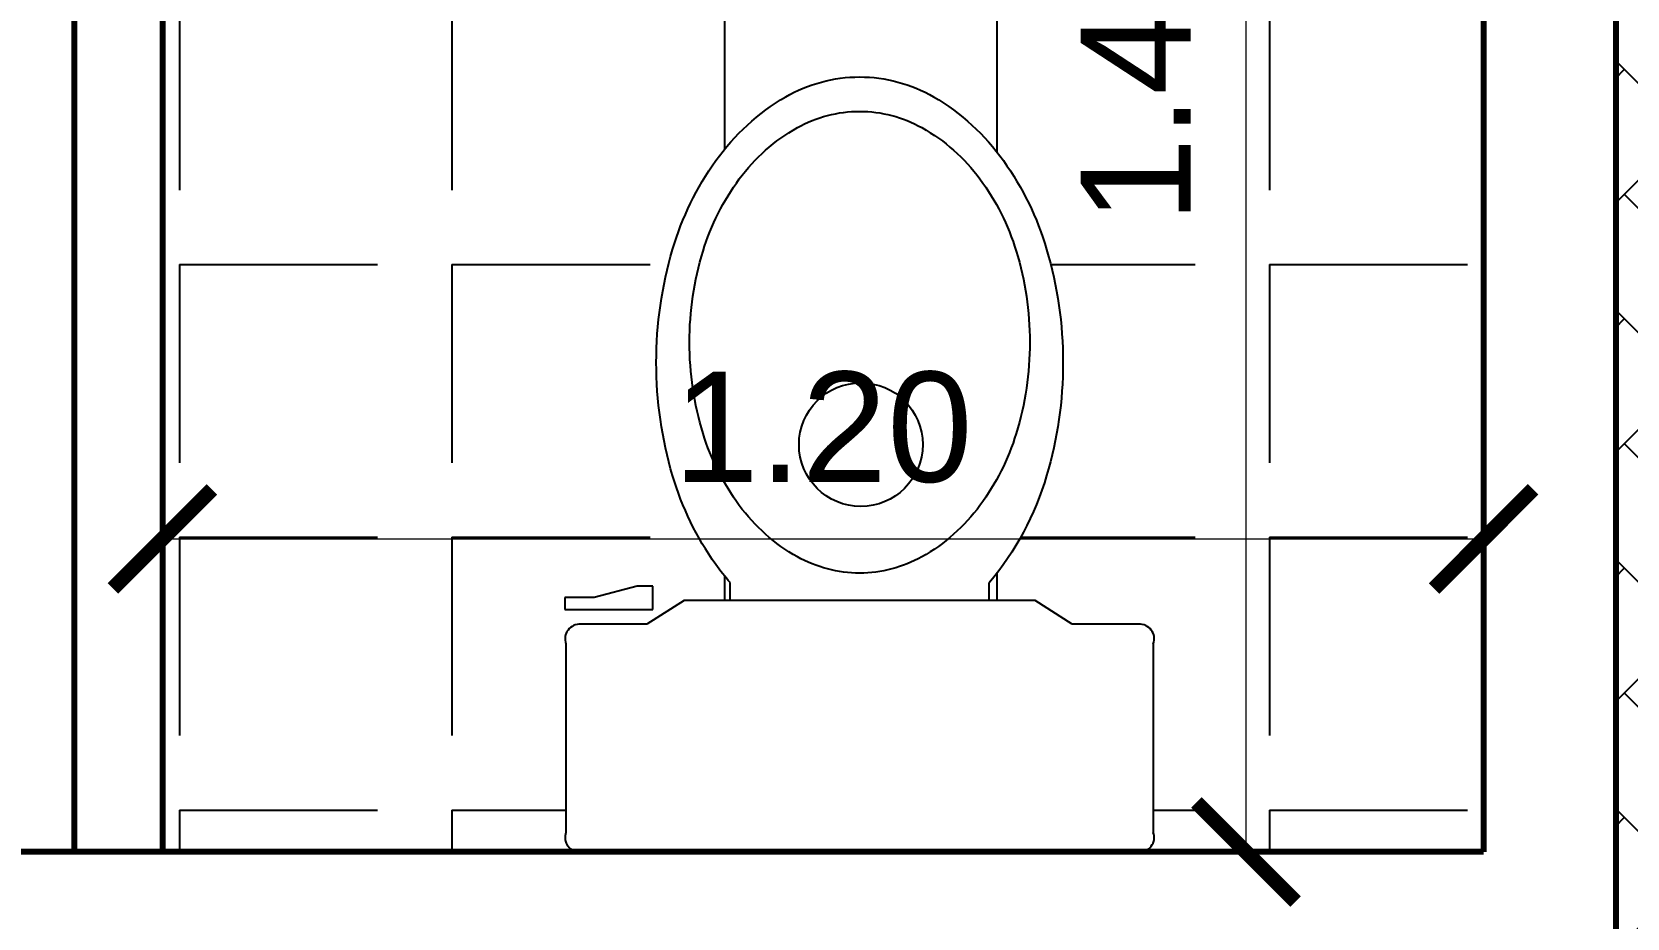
# Model space of a CAD drawing. Header units: inches. Extents: x -1.4 to 10.6, y -3.4 to 32.7.
# Drawn here: x 0.931 to 2.38, y 3.61 to 4.414 of the extents above; entities that cross this region are included whole.
import ezdxf

# ---------------------------------------------------------------- set-up
doc = ezdxf.new("R2010")
doc.units = ezdxf.units.IN
doc.header["$MEASUREMENT"] = 0
doc.linetypes.add('CONTINUA', pattern=[0])
for name, color, linetype in [('Baño', 2, 'Continuous'), ('Cotas', 60, 'Continuous'), ('Textura piso', 8, 'Continuous')]:
    doc.layers.add(name, color=color, linetype=linetype)
doc.layers.add('Paredes', color=5, linetype='Continuous', lineweight=80)
doc.styles.get("Standard").update_dxf_attribs({"font": 'arial.ttf'})
doc.dimstyles.new('Cotas', dxfattribs={"dimtxt": 0.1, "dimasz": 0.09, "dimexe": 0.2, "dimexo": 0.4, "dimgap": 0.05, "dimtad": 1, "dimzin": 0, "dimdsep": 46, "dimtxsty": 'Standard', "dimblk": 'ARCHTICK', "dimcen": 0.09, "dimse1": 1, "dimse2": 1, "dimclrd": 60, "dimclre": 256, "dimadec": 0, "dimazin": 0, "dimtfac": 1, "dimtix": 1, "dimtofl": 0, "dimtmove": 1, "dimatfit": 3, "dimfxl": 0, "dimtolj": 1, "dimtzin": 0, "dimlwd": 9, "dimarcsym": 0})

# ---------------------------------------------------------------- blocks, each defined once
blk = doc.blocks.new('Baño')
at = {"layer": 'Baño'}
for p, q in [((148.2598698661608, 39.90494188053715), (148.4310189969524, 39.90494188053717)), ((148.2420898661609, 39.89160688053715), (148.2420898661609, 39.83141136659597)), ((148.4487989969523, 39.3848521794429), (148.4487989969523, 39.89160688053715)), ((148.2420898661609, 39.83141136659597), (148.220561570819, 39.79750871307729)), ((148.220561570819, 39.79750871307729), (148.220561570819, 39.47895034690276)), ((148.220561570819, 39.75585038143082, 0.32), (148.2046609209709, 39.75585038143082, 0.32)), ((148.220561570819, 39.52060867854924, 0.32), (148.2042419111562, 39.52060867854924, 0.32)), ((148.220561570819, 39.47895034690276), (148.2420898661609, 39.44504769338408)), ((148.207575777747, 39.45050578759805, 0.62), (148.207575777747, 39.43618843238762, 0.62)), ((148.228703689691, 39.45050578759805, 0.62), (148.207575777747, 39.45050578759805, 0.62)), ((148.228703689691, 39.37050578759805, 0.62), (148.228703689691, 39.45050578759805, 0.62)), ((148.2420898661609, 39.44504769338408), (148.2420898661609, 39.38485217944296)), ((148.207575777747, 39.43618843238762, 0.62), (148.2178061351094, 39.39701970932495, 0.62)), ((148.2178061351094, 39.39701970932495, 0.62), (148.2178061351094, 39.37050578759805, 0.62)), ((148.2178061351094, 39.37050578759805, 0.62), (148.228703689691, 39.37050578759805, 0.62)), ((148.2598698661695, 39.37151717944296), (148.4310189969691, 39.3715171794429))]:
    blk.add_line(p, q, dxfattribs=at)
for points in [[(147.7453549411093, 39.63822952999003, -0.1324146496395949), (147.7634615109728, 39.70540146241761, -0.1066858000349625), (147.8212793063482, 39.76882909298546, -0.08321270228500031), (147.9019459951126, 39.80809676262373, -0.0718684352247212), (148.0045769386224, 39.82292520321816, -0.07186843522473267), (148.1072078821323, 39.80809676262372, -0.1029326878434058), (148.2046609209712, 39.75585038143082, -0.1066858000349374)], [(148.2042419111581, 39.52060867854924, -0.02569059615055028), (148.1878745708967, 39.5076299669946, -0.0832127022849835), (148.1072078821323, 39.46836229735632, -0.07186843522471563), (148.0045769386224, 39.45353385676189, -0.0718684352247212), (147.9019459951126, 39.46836229735632, -0.08321270228500031), (147.8212793063482, 39.5076299669946, -0.1066858000349711), (147.7634615109728, 39.57105759756247, -0.1324146496395283), (147.7453549411093, 39.63822952999003, -0.1324146496395949)]]:
    blk.add_lwpolyline(points, format="xyb", dxfattribs=at)
blk.add_lwpolyline([(147.9861445931969, 39.79278360772889, -0.07425913598436505), (148.0688785474117, 39.78042796964695, -0.08494933171135165), (148.1343171702066, 39.74751731443708, -0.1062978678153886), (148.1809002466463, 39.6947806705178, -0.1286324287259452), (148.1956922611758, 39.6382348152536, -0.1286324287259608), (148.1809002466463, 39.58168895998941, -0.1062978678154223), (148.1343171702066, 39.52895231607012, -0.08494933171135154), (148.0688785474117, 39.49604166086024, -0.07425913598439468), (147.9861445931969, 39.4836860227783, -0.07425913598436505), (147.9034106389822, 39.49604166086024, -0.08494933171135173), (147.8379720161873, 39.52895231607012, -0.1062978678153378), (147.7913889397475, 39.58168895998938, -0.1286324287259217), (147.7765969252181, 39.6382348152536, -0.1286324287259374), (147.7913889397475, 39.6947806705178, -0.1062978678153715), (147.8379720161873, 39.74751731443708, -0.08494933171130772), (147.9034106389821, 39.78042796964695, -0.07425913598438207)], format="xyb", close=True, dxfattribs=at)
blk.add_circle((148.0790900208394, 39.63932546672962), 0.05616741615928333, dxfattribs=at)
for centre, start, end in [((148.2552800966352, 39.89254073990467), 69.69005046657914, 184.0497448252394), ((148.435608766478, 39.89254073990467), 355.9502551747607, 110.3099495334209), ((148.2552800966352, 39.38391832007537), 175.9502551747602, 290.3099495687844), ((148.435608766478, 39.38391832007537), 249.6900505346408, 4.049744825239368)]:
    blk.add_arc(centre, 0.01322324745609266, start, end, dxfattribs=at)
blk = doc.blocks.new('_ArchTick')
at = {"color": 0, "linetype": 'ByBlock', "const_width": 0.15}
blk.add_lwpolyline([(-0.5, -0.5), (0.5, 0.5)], dxfattribs=at)
blk = doc.blocks.new('*D89')
at = {"layer": 'Cotas', "color": 60, "linetype": 'CONTINUA', "lineweight": 9, "transparency": 16777216}
blk.add_line((1.050000000000011, 3.953790264285118), (2.250000000000028, 3.953790264285118), dxfattribs=at)
at = {"layer": 'Defpoints', "color": 0, "transparency": 16777216}
for p in [(1.050000000000011, 3.953790264285118), (2.250000000000028, 3.953790264285118), (2.250000000000028, 3.953790264285118)]:
    blk.add_point(p, dxfattribs=at)
at = {"layer": 'Cotas', "color": 60, "lineweight": 9, "transparency": 16777216, "xscale": 0.09, "yscale": 0.09, "zscale": 0.09, "rotation": 180}
blk.add_blockref('_ArchTick', (1.050000000000011, 3.953790264285118), dxfattribs=at)
at = {"layer": 'Cotas', "color": 60, "lineweight": 9, "transparency": 16777216, "xscale": 0.09, "yscale": 0.09, "zscale": 0.09}
blk.add_blockref('_ArchTick', (2.250000000000028, 3.953790264285118), dxfattribs=at)
at = {"layer": 'Cotas', "color": 0, "transparency": 16777216, "insert": (1.65000000000002, 4.054847563057287), "char_height": 0.1, "attachment_point": 5}
blk.add_mtext('\\A1;1.20', dxfattribs=at)
blk = doc.blocks.new('*D90')
at = {"layer": 'Cotas', "color": 60, "linetype": 'CONTINUA', "lineweight": 9, "transparency": 16777216}
blk.add_line((2.034234812433407, 3.66965669382566), (2.034234812433406, 5.082856000952775), dxfattribs=at)
at = {"layer": 'Defpoints', "color": 0, "transparency": 16777216}
for p in [(2.034234812433406, 5.082856000952775), (2.034234812433406, 5.082856000952775), (2.034234812433406, 3.66965669382566)]:
    blk.add_point(p, dxfattribs=at)
at = {"layer": 'Cotas', "color": 60, "lineweight": 9, "transparency": 16777216, "xscale": 0.09, "yscale": 0.09, "zscale": 0.09}
for p, rotation in [((2.034234812433406, 5.082856000952775), 90), ((2.034234812433407, 3.66965669382566), 270)]:
    blk.add_blockref('_ArchTick', p, dxfattribs=dict(at, rotation=rotation))
at = {"layer": 'Cotas', "color": 0, "transparency": 16777216, "insert": (1.934030173961375, 4.376256347389216), "char_height": 0.1, "attachment_point": 5, "rotation": 90}
blk.add_mtext('\\A1;1.41', dxfattribs=at)

msp = doc.modelspace()

# ---------------------------------------------------------------- hatches: boundary and pattern name
at = {"layer": 'Textura piso'}
h = msp.add_hatch(dxfattribs=at)
h.set_pattern_fill('AR-HBONE', color=256, scale=0.02, angle=270, style=0)
h.set_pattern_definition([(315, (-54.86966955773336, -126.9724224155329), (0.1131370849898476, -2.966472954665309e-17), [0.24, -0.08]), (45, (-54.81310101523336, -127.0289909580329), (0.1131370849898476, -2.966472954665309e-17), [0.24, -0.08])])
edge = h.paths.add_edge_path()
edge.add_line((3.789617499138672, 0.5500000000000114), (3.789617499138672, 2.100000000000065))
edge.add_line((3.789617499138672, 2.100000000000051), (3.789617499138672, 3.549656693825682))
edge.add_line((3.789617499138672, 3.549656693825654), (3.27000000000001, 3.549656693825654))
edge.add_line((3.27000000000001, 3.549656693825654), (3.27000000000001, 3.669656693825658))
edge.add_line((3.27000000000001, 3.669656693825658), (3.319999999999993, 3.669656693825658))
edge.add_line((3.320000000000022, 3.669656693825658), (3.320000000000022, 4.466256348274612))
edge.add_line((3.320000000000022, 4.466256348274641), (3.300000019307532, 4.466256348274669))
edge.add_line((3.300000019307532, 4.466256348274641), (3.270000019307531, 4.466256348601092))
edge.add_line((3.270000019307531, 4.466256348601092), (3.27000002412089, 4.664847962783028))
edge.add_line((3.270000024120861, 4.664847962783057), (3.266523225171795, 4.664847963004888))
edge.add_line((3.266523225171795, 4.66484796300486), (3.266523225120892, 4.652040255580431))
edge.add_ellipse((3.258385086106614, 4.657121868485234), major_axis=(0.005754533328597256, -0.005754533328597259), ratio=0.9999999999980579, start_angle=310.32427781027604, end_angle=405.0000000376745, ccw=False)
edge.add_line((3.257721693867182, 4.649010812279784), (3.248399998986315, 4.651274613786171))
edge.add_line((3.248399998986315, 4.651274613786171), (3.248399998969063, 4.658387385066959))
edge.add_line((3.248399998969063, 4.658387385066959), (3.242324998476391, 4.658387384371167))
edge.add_ellipse((3.262232325419973, 4.642171043077298), major_axis=(0.01815587231771451, 0.0181558723177145), ratio=0.9999999999944372, start_angle=95.83402702700381, end_angle=134.8997913997379)
edge.add_line((3.236556083674856, 4.642215949252744), (3.232199998975318, 4.642215950161614))
edge.add_line((3.232199998975318, 4.642215950161614), (3.23219999898788, 4.631951726708451))
edge.add_line((3.23219999898788, 4.631951726708422), (3.178200004113108, 4.631951726732694))
edge.add_ellipse((3.230780770224953, 5.459750061445703), major_axis=(0.5865214487160167, 0.5865214487160166), ratio=0.9999999999999525, start_angle=134.7854552917814, end_angle=221.3655225276033, ccw=False)
edge.add_line((2.401319997934905, 5.462856001839299), (2.370000000000033, 5.462856000735798))
edge.add_line((2.370000000000005, 5.462856000735798), (2.370000000000005, 5.082856000952773))
edge.add_line((2.370000000000005, 5.082856000952773), (2.370000000000005, 4.482856000952751))
edge.add_line((2.370000000000005, 4.482856000952751), (2.370000000000005, 3.549656693825654))
edge.add_line((2.370000000000005, 3.549656693825654), (0.25, 3.549656693825654))
edge.add_line((0.25, 3.549656693825654), (0.25, 3.45965669382565))
edge.add_line((0.25, 3.459656693825679), (0.6500000000000057, 3.459656693825622))
edge.add_line((0.6500000000000057, 3.459656693825622), (0.6500000000000057, 2.649656693825676))
edge.add_line((0.6500000000000057, 2.649656693825676), (2.150000000000006, 2.649656693825676))
edge.add_line((2.150000000000006, 2.649656693825676), (2.150000000000006, 1.149656693825676))
edge.add_line((2.150000000000006, 1.149656693825676), (1.572115228298031, 1.149656693825648))
edge.add_line((1.572115228298031, 1.149656693825619), (1.572115228298003, 0.6159980108242848))
edge.add_line((1.572115228298031, 0.6159980108243133), (1.59085198881121, 0.6159980108242848))
edge.add_line((1.59085198881121, 0.6159980108242564), (1.59085198881121, 0.6110265397311423))
edge.add_line((1.59085198881121, 0.6110265397311707), (1.610737873183666, 0.6110265397312276))
edge.add_line((1.610737873183666, 0.6110265397312276), (1.610737873183666, 0.6060550686381134))
edge.add_line((1.610737873183666, 0.606055068638085), (1.625652286462923, 0.606055068638085))
edge.add_line((1.625652286462923, 0.606055068638085), (1.625652286462923, 0.6010835975449993))
edge.add_line((1.625652286462923, 0.6010835975449993), (1.635595228649208, 0.6010835975449993))
edge.add_line((1.635595228649208, 0.6010835975449993), (1.635595228649208, 0.5961121264518852))
edge.add_line((1.635595228649208, 0.5961121264519136), (1.640566699742294, 0.596112126451942))
edge.add_line((1.640566699742294, 0.5961121264519136), (1.640566699742294, 0.5911406553588279))
edge.add_line((1.640566699742294, 0.5911406553588279), (1.650509641928465, 0.5911406553588563))
edge.add_line((1.650509641928465, 0.5911406553588847), (1.650509641928465, 0.5861691842657706))
edge.add_line((1.650509641928465, 0.5861691842657422), (1.655481113021665, 0.5861691842657422))
edge.add_line((1.655481113021665, 0.5861691842657422), (1.655481113021665, 0.5811977131724291))
edge.add_line((1.655481113021665, 0.5811977131724291), (1.660452584114751, 0.5811977131724575))
edge.add_line((1.660452584114751, 0.5811977131724859), (1.660452584114751, 0.5762262420793434))
edge.add_line((1.660452584114751, 0.5762262420793434), (1.665424055207836, 0.5762262420794286))
edge.add_line((1.665424055207836, 0.5762262420794002), (1.665424055207836, 0.5712547709862577))
edge.add_line((1.665424055207836, 0.5712547709862577), (1.670395526300922, 0.5712547709862292))
edge.add_line((1.670395526300922, 0.5712547709862577), (1.670395526300922, 0.5613118288001147))
edge.add_line((1.670395526300922, 0.5613118288000862), (1.675366997394008, 0.5613118288000862))
edge.add_line((1.675366997394008, 0.5613118288000862), (1.675366997394008, 0.5513688866139148))
edge.add_line((1.675366997394008, 0.5513688866139432), (1.680338468487207, 0.5513688866139717))
edge.add_line((1.680338468487207, 0.5513688866139717), (1.680338468487207, 0.5364544733344587))
edge.add_line((1.680338468487207, 0.5364544733344587), (1.685309939580293, 0.5364544733344587))
edge.add_line((1.685309939580293, 0.5364544733344587), (1.685309939580293, 0.5165685889621159))
edge.add_line((1.685309939580293, 0.5165685889621159), (1.690281410673379, 0.5165685889621159))
edge.add_line((1.690281410673379, 0.5165685889621159), (1.690281410673379, 0.4976297331143655))
edge.add_line((1.690281410673379, 0.4976297331143655), (1.572115228298003, 0.4976297331144792))
edge.add_line((1.572115228298003, 0.4976297331144792), (1.572115228298003, 0.3873103405412053))
edge.add_line((1.572115228298003, 0.3873103405412053), (1.521251393507555, 0.3873103405412337))
edge.add_line((1.521251393507555, 0.3873103405412337), (1.521251393507555, 0.392281811634291))
edge.add_line((1.521251393507555, 0.392281811634291), (1.511308451321383, 0.392281811634291))
edge.add_line((1.511308451321383, 0.392281811634291), (1.511308451321383, 0.3972532827273767))
edge.add_line((1.511308451321383, 0.3972532827273767), (1.506336980228298, 0.3972532827273767))
edge.add_line((1.506336980228298, 0.3972532827273767), (1.506336980228298, 0.4022247538204624))
edge.add_line((1.506336980228298, 0.4022247538204624), (1.496394038042013, 0.4022247538204624))
edge.add_line((1.496394038042013, 0.4022247538204624), (1.496394038042013, 0.4071962249138039))
edge.add_line((1.496394038042013, 0.4071962249138039), (1.491422566948927, 0.4071962249137471))
edge.add_line((1.491422566948927, 0.4071962249137471), (1.491422566948927, 0.4121676960068612))
edge.add_line((1.491422566948927, 0.4121676960068612), (1.486451095855841, 0.4121676960068612))
edge.add_line((1.486451095855841, 0.4121676960068612), (1.486451095855841, 0.4171391670999469))
edge.add_line((1.486451095855841, 0.4171391670999469), (1.481479624762756, 0.4171391670999469))
edge.add_line((1.481479624762756, 0.4171391670999469), (1.481479624762756, 0.4221106381930326))
edge.add_line((1.481479624762756, 0.4221106381930326), (1.476508153669556, 0.4221106381930042))
edge.add_line((1.476508153669556, 0.4221106381930042), (1.476508153669556, 0.432053580379204))
edge.add_line((1.476508153669556, 0.432053580379204), (1.47153668257647, 0.432053580379204))
edge.add_line((1.47153668257647, 0.432053580379204), (1.47153668257647, 0.4370250514723182))
edge.add_line((1.47153668257647, 0.4370250514723182), (1.466565211483385, 0.4370250514722329))
edge.add_line((1.466565211483385, 0.4370250514722329), (1.466565211483385, 0.4469679936584612))
edge.add_line((1.466565211483385, 0.4469679936584612), (1.461593740390299, 0.4469679936584612))
edge.add_line((1.461593740390299, 0.4469679936584612), (1.461593740390299, 0.4618824069379173))
edge.add_line((1.461593740390299, 0.4618824069379173), (1.456622269297213, 0.4618824069379457))
edge.add_line((1.456622269297213, 0.4618824069379457), (1.456622269297213, 0.4976297331146213))
edge.add_line((1.456622269297213, 0.4976297331146213), (1.572115228298003, 0.4976297331144792))
edge.add_line((1.572115228298031, 0.4976297331144792), (1.57211522829806, 1.14965669382569))
edge.add_line((1.572115228298031, 1.149656693825676), (0.6500000000000057, 1.149656693825676))
edge.add_line((0.6500000000000057, 1.149656693825676), (0.6500000000000057, 0.5496566938256819))
edge.add_line((0.6500000000000057, 0.5496566938256819), (0.25, 0.5496566938256535))
edge.add_line((0.25, 0.5496566938256535), (0.25, 0.2500000000000284))
edge.add_line((0.25, 0.2500000000000284), (2.589617499138654, 0.25))
edge.add_line((2.589617499138654, 0.25), (2.589617499138654, 0.5500000000000114))
edge.add_line((2.589617499138683, 0.5500000000000114), (3.789617499138672, 0.5500000000000114))
h.paths.add_polyline_path([(2.622484924559615, 1.98685808921536), (2.599948001681042, 1.987280820034897), (2.589869744008524, 1.996646269352851), (2.586167252358166, 2.024004699375695), (2.58981072385177, 2.054328406568942), (2.6241717169178, 2.118666109543057), (2.678911135215714, 2.168312231239241), (2.707576369919366, 2.239337169386687), (2.750639284127914, 2.296250727414048), (2.819630152271827, 2.343771075196315), (2.823970284188164, 2.351879061614881), (2.863699345525447, 2.391776752174025), (2.768180706179237, 2.487295391520178), (2.68333613100242, 2.412844073782907), (2.624846433860995, 2.364940547783164), (2.594908279206493, 2.351311265528835), (2.519549384838967, 2.320918647663262), (2.508851575526222, 2.294151724647378), (2.483465694779056, 2.270131801466874), (2.420477431789607, 2.237756567420064), (2.388030425586948, 2.232204447415114), (2.371771124227422, 2.241716579341784), (2.363364701903663, 2.272697102824708), (2.374505793307748, 2.312754634654681), (2.410198319606678, 2.358914912387633), (2.453815327555844, 2.395685608822902), (2.494678548066702, 2.425853963180515), (2.498240618863235, 2.437720474388271), (2.51559186009203, 2.476065051366248), (2.518414655467097, 2.487854697219888), (2.625131625060391, 2.561367404155845), (2.63860239766359, 2.578178641323319), (2.660657820597919, 2.594818277101552), (2.518984883627695, 2.736491214071833, -0.4142135623733805), (2.518984883627752, 2.795733574509057), (3.037355537453664, 3.314104228334969, -0.4142135623733717), (3.096597897890945, 3.314104228335083), (3.654463458674968, 2.756238667551003, -0.4142135623736612), (3.654463458674883, 2.696996307113722), (3.345110001217307, 2.387642849656146), (3.34466119808971, 2.385667774307223), (3.324987626903351, 2.360480863509082), (3.309493015963596, 2.35202586440252), (3.136092804848943, 2.17862565328781, -0.4142135623733717), (3.076850444411662, 2.178625653287753), (2.954075561886754, 2.301400535812689), (2.839636376371061, 2.184886135092228), (2.808014183305119, 2.149926158616694), (2.733862223942367, 2.090663920674359), (2.725551380077462, 2.070010756093183), (2.686486646035405, 2.022849418732079)], flags=16)
h.paths.add_polyline_path([(1.142135526981001, 1.064261922737501), (2.76921746116502, 1.064261922737501), (2.76921746116502, 0.833016120185448), (1.142135526981001, 0.833016120185448)], flags=25)
h.paths.add_polyline_path([(1.796389619284362, 0.7896246264401157), (2.48430230686963, 0.7896246264401157), (2.48430230686963, 0.6679329484046264), (1.796389619284362, 0.6679329484046264)], flags=24)
h = msp.add_hatch(dxfattribs=at)
h.set_pattern_fill('ANGLE', color=256, scale=0.9, angle=270, style=0)
h.set_pattern_definition([(270, (-54.86966955773336, -126.9724224155329), (0.2475, -4.546501241834549e-17), [0.18, -0.0675]), (0, (-54.86966955773336, -126.9724224155329), (6.062001655779399e-17, 0.2475), [0.18, -0.0675])])
edge = h.paths.add_edge_path()
edge.add_arc((1.4289764395443, 3.682846924299582), 0.01322324745609094, 159.6900505419813, 265.95025514956467, ccw=False)
edge.add_line((1.416575298905769, 3.687436693808905), (1.416575298905826, 3.858585824608497))
edge.add_arc((1.428976439534978, 3.86317559414303), 0.01322324745608259, 85.95025516037418, 200.3099495747877, ccw=False)
edge.add_line((1.42991029890581, 3.876365824617181), (1.490105812846991, 3.876365824617153))
edge.add_line((1.490105812846991, 3.876365824617125), (1.524008466365558, 3.897894119959005))
edge.add_line((1.524008466365558, 3.897894119959034), (1.565666798012074, 3.897894119959034))
edge.add_line((1.565666798012103, 3.897894119959034), (1.565666798012103, 3.914213779621832))
edge.add_arc((1.718345972326773, 4.048612363591559), 0.2034057758336361, 215.4698721739047, 221.3564282762068, ccw=False)
edge.add_arc((1.77372701514085, 4.088071356568236), 0.2714063054632475, 196.4427616120565, 215.4698721674011, ccw=False)
edge.add_arc((1.86117201785882, 4.113878752155557), 0.3625800416340616, 180, 196.4427616120534, ccw=False)
edge.add_arc((1.861172017858792, 4.113878752155557), 0.3625800416340338, 163.5572383879454, 180, ccw=False)
edge.add_arc((1.773727015140793, 4.139686147742935), 0.2714063054631934, 144.5301278325977, 163.5572383879463, ccw=False)
edge.add_arc((1.718345972340046, 4.179145140738484), 0.2034057758334763, 120.1716795103456, 144.5301278325908, ccw=False)
edge.add_arc((1.68328764945295, 4.239449914232608), 0.1336508354361623, 90.00000000002291, 120.17167951036919, ccw=False)
edge.add_arc((1.683287649452865, 4.239449914232608), 0.1336508354361502, 59.82832048963212, 89.99999999999079, ccw=False)
edge.add_arc((1.64822932656574, 4.179145140738541), 0.2034057758334428, 35.46987216739677, 59.82832048964019, ccw=False)
edge.add_arc((1.592848283764965, 4.139686147742935), 0.2714063054631934, 16.442761612053687, 35.469872167402286, ccw=False)
edge.add_arc((1.505403281046995, 4.113878752155557), 0.3625800416340338, 0, 16.44276161205471, ccw=False)
edge.add_arc((1.505403281047052, 4.113878752155614), 0.3625800416339836, -16.442761612061815, -4.490630090003833e-12, ccw=False)
edge.add_arc((1.592848283765505, 4.088071356570225), 0.271406305463229, -39.95040698683272, -16.442761612495076, ccw=False)
edge.add_line((1.800908500893684, 3.91379476980714), (1.800908500893684, 3.897894119959034))
edge.add_line((1.800908500893684, 3.897894119959034), (1.842566832540172, 3.897894119959005))
edge.add_line((1.842566832540172, 3.897894119959034), (1.876469486058824, 3.876365824617181))
edge.add_line((1.876469486058795, 3.876365824617181), (1.936665000000005, 3.876365824617181))
edge.add_arc((1.93759885936754, 3.863175594142803), 0.01322324745608628, -20.30994953354292, 94.049744825245, ccw=False)
edge.add_line((1.950000000000017, 3.858585824617165), (1.950000000000017, 3.687436693825646))
edge.add_arc((1.93759885936754, 3.682846924300094), 0.01322324745608629, -85.95025517629261, 20.30994953330128, ccw=False)
edge.add_line((1.938532718734706, 3.669656693825658), (2.25, 3.669656693825658))
edge.add_line((2.250000000000028, 3.669656693825658), (2.250000000000028, 4.48286305996595))
edge.add_line((2.250000000000028, 4.482863059965979), (2.247370728424585, 4.48286305996433))
edge.add_line((2.247370728424585, 4.48286305996433), (2.2473707291837, 4.514183059918281))
edge.add_line((2.247370729183672, 4.514183059918281), (2.244379959869093, 4.516509213437729))
edge.add_ellipse((2.245210728382119, 4.518503059892083), major_axis=(0.001527350648306225, 0.001527350648306225), ratio=0.9999999999790654, start_angle=171.8698863536798, end_angle=202.3801556985348, ccw=False)
edge.add_ellipse((2.245210728382119, 4.518503059892083), major_axis=(0.001527350648306225, 0.001527350648306225), ratio=0.9999999999790654, start_angle=90, end_angle=171.8698863536798, ccw=False)
edge.add_line((2.242806366327841, 4.518108876332491), (2.240890729383665, 4.520663059973458))
edge.add_line((2.240890729383665, 4.520663059973486), (2.174038729696974, 4.520663059891746))
edge.add_line((2.174038729696974, 4.520663059891746), (2.171878729105941, 4.520663059862187))
edge.add_ellipse((2.171878729101394, 4.527521059866359), major_axis=(0.004849338308339672, 0.004849338308339666), ratio=0.9999999999939091, start_angle=135.0000000371054, end_angle=225.0000000377512, ccw=False)
edge.add_line((2.164126027355366, 4.529681060937463), (1.83213543074433, 4.529681060720065))
edge.add_ellipse((1.824382729433239, 4.527521060682005), major_axis=(0.004849338308329008, -0.004849338308329011), ratio=0.9999999999972687, start_angle=315.00000003749847, end_angle=405.00000003807054, ccw=False)
edge.add_line((1.822222728798437, 4.519768359116682), (1.822222728794259, 4.520663060755936))
edge.add_line((1.822222728794259, 4.520663060755936), (1.818284951657972, 4.520663060751076))
edge.add_line((1.818284951657972, 4.520663060751048), (1.818284952611776, 4.51630697591537))
edge.add_ellipse((1.818329859460249, 4.490630734281325), major_axis=(0.0181558723177967, 0.0181558723177967), ratio=0.9999999999927759, start_angle=45.10020867617855, end_angle=84.16597305650605)
edge.add_line((1.80211351604234, 4.510538060020934), (1.802113516738103, 4.504463060742268))
edge.add_line((1.802113516738103, 4.504463060742268), (1.809226288018863, 4.50446306075952))
edge.add_line((1.809226288018863, 4.504463060759491), (1.811490088477143, 4.495141363228754))
edge.add_ellipse((1.803379033168625, 4.494477973581041), major_axis=(0.005754533328616034, 0.005754533328616031), ratio=0.9999999999957939, start_angle=225.0000000375893, end_angle=319.67572227145763, ccw=False)
edge.add_line((1.803379033008753, 4.48633983443014), (1.795652938299668, 4.486339834460864))
edge.add_line((1.795652938299668, 4.486339834460892), (1.795652938111544, 4.483390484920704))
edge.add_line((1.795652938111544, 4.483390484920704), (1.788266965215882, 4.483390484865424))
edge.add_line((1.788266965215854, 4.483390484865396), (1.788266965403977, 4.486339834490224))
edge.add_line((1.788266965403977, 4.486339834490224), (1.78054087078948, 4.486339834520919))
edge.add_ellipse((1.78054087088438, 4.494477973555405), major_axis=(0.005754533328595461, -0.005754533328595465), ratio=0.999999999998392, start_angle=220.3242778103765, end_angle=315.00000003762284, ccw=False)
edge.add_line((1.772429814678901, 4.495141365794865), (1.774693616185289, 4.504463060675732))
edge.add_line((1.774693616185289, 4.504463060675704), (1.781806387466048, 4.504463060692956))
edge.add_line((1.781806387466048, 4.504463060692984), (1.781806386770285, 4.510538061185656))
edge.add_ellipse((1.765590045476415, 4.490630734242046), major_axis=(0.0181558723177241, -0.01815587231772411), ratio=0.9999999999941593, start_angle=95.8340270269899, end_angle=134.8997913997458)
edge.add_line((1.76563495165189, 4.516306975987135), (1.765634952560703, 4.520663060686701))
edge.add_line((1.765634952560703, 4.520663060686701), (1.755370729107568, 4.520663060674167))
edge.add_line((1.755370729107568, 4.520663060674195), (1.755370729131812, 4.574663060683235))
edge.add_arc((2.244741456792838, 4.56201599627903), 0.4895341227427902, 89.69230629373118, 178.5196046373667, ccw=False)
edge.add_line((2.247370373719122, 5.051543060010289), (2.24737072949992, 5.05154306001026))
edge.add_line((2.247370729499949, 5.051543060010232), (2.247370728396675, 5.082856000952773))
edge.add_line((2.247370728396675, 5.082856000952773), (1.050000000000011, 5.082856000952773))
edge.add_line((1.050000000000011, 5.082856000952773), (1.050000000000011, 3.669656693825658))
edge.add_line((1.050000000000011, 3.669656693825658), (1.428042580170967, 3.669656693825658))
h.paths.add_polyline_path([(1.415563907060914, 3.90064955566865), (1.442077828787802, 3.90064955566865), (1.481246551850518, 3.910879913030982), (1.495563907060898, 3.910879913030982), (1.495563907060898, 3.889752001087089), (1.415563907060914, 3.889752001087032)], flags=16)
h.paths.add_polyline_path([(0.9972911811682295, 4.638934094940964), (1.71016895148388, 4.638934094940964), (1.71016895148388, 4.36024034074353), (0.9972911811682295, 4.36024034074353)], flags=9)

# ---------------------------------------------------------------- linework, layer by layer
at = {"layer": 'Paredes'}
for p, q in [((0.9700000000000273, 5.082856000952773), (0.9700000000000273, 3.669656693825658)), ((1.050000000000011, 5.082856000952773), (1.050000000000011, 3.669656693825658)), ((2.250000000000028, 4.482856000952751), (2.250000000000028, 3.669656693825658)), ((2.370000000000005, 4.482856000952751), (2.370000000000005, 3.549656693825654)), ((2.250000000000028, 3.669656693825658), (0.25, 3.669656693825658)), ((2.250000000000028, 3.669656693825658), (0.25, 3.669656693825658))]:
    msp.add_line(p, q, dxfattribs=at)

# ---------------------------------------------------------------- block references
at = {"layer": 'Baño', "rotation": 270}
msp.add_blockref('Baño', (-37.95494188053712, 152.118455690778), dxfattribs=at)

# ---------------------------------------------------------------- dimensions: what is measured, and where the dimension line sits
at = {"layer": 'Cotas'}
dim = msp.add_linear_dim(base=(2.034234812433406, 5.082856000952775), p1=(2.034234812433405, 3.669656693825658), p2=(2.034234812433405, 5.082856000952773), angle=270, dimstyle='Cotas', dxfattribs=at)
dim.commit()
dim.dimension.update_dxf_attribs({"geometry": '*D90', "text_midpoint": (1.934030173961375, 4.376256347389216)})
dim = msp.add_linear_dim(base=(2.250000000000028, 3.953790264285118), p1=(1.050000000000011, 3.953790264285118), p2=(2.250000000000028, 3.953790264285118), dimstyle='Cotas', dxfattribs=at)
dim.commit()
dim.dimension.update_dxf_attribs({"geometry": '*D89', "text_midpoint": (1.65000000000002, 4.054847563057287)})

doc.saveas('drawing.dxf')
